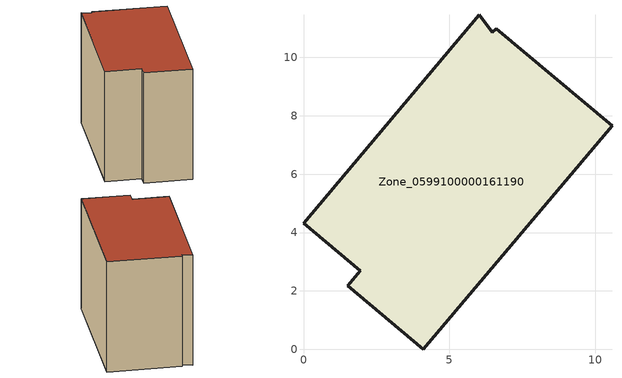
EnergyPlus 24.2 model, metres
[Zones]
Zone_0599100000161190
 floor ground (C_G): 1.51,2.18 1.94,2.69 0,4.32 6.03,11.46 6.47,10.86 6.59,10.99 10.57,7.66 4.11,0 z0
 wall outside (C_F): 1.94,2.69 1.51,2.18 4.11,0 10.57,7.66 6.59,10.99 6.47,10.86 6.03,11.46 0,4.32 1.94,2.69 z0:8.26
 roof outside (C_R): 6.03,11.46 0,4.32 1.94,2.69 1.51,2.18 4.11,0 10.57,7.66 6.59,10.99 6.47,10.86 z8.26
[BUILDING]
Pand.0599100000161190: North Axis=0; Terrain=City; Loads Convergence Tolerance Value=0.04; Temperature Convergence Tolerance Value=0.4; Solar Distribution=FullExterior; Maximum Number of Warmup Days=25; Minimum Number of Warmup Days=1
[Site:Location]
Rotterdam.The.Hague.AP_ZH_NLD Design_Conditions: Latitude=51.96; Longitude=4.45; Time Zone=1; Elevation=-4.5
[SITE:GROUNDTEMPERATURE:BUILDINGSURFACE]
18, 18, 18, 18, 18, 18, 18, 18, 18, 18, 18, 18
[MATERIAL] Thermal Absorptance=0.9; Solar Absorptance=0.7; Visible Absorptance=0.7
Name | Roughness | Thickness | Conductivity | Density | Specific Heat
G.TI.1946-1964 | MediumSmooth | 0.15 | 1 | 540 | 1210
F.TI.1946-1964 | Rough | 0.3 | 0.857143 | 1920 | 840
R.TI.1946-1964 | MediumRough | 0.2 | 0.277778 | 1500 | 1000
[CONSTRUCTION]
C_G: G.TI.1946-1964
C_F: F.TI.1946-1964
C_R: R.TI.1946-1964
[ZONE]
Zone_0599100000161190: Type=1; Multiplier=1; Ceiling Height=Autocalculate; Volume=Autocalculate; Floor Area=autocalculate; Part of Total Floor Area=Yes
[ZONEINFILTRATION:DESIGNFLOWRATE]
Infil_Zone_0599100000161190: Zone or ZoneList or Space or SpaceList=Zone_0599100000161190; Schedule=AlwaysOn; Design Flow Rate Calculation Method=Flow/Area; Flow Rate per Floor Area=0.003; Constant Term Coefficient=1; Temperature Term Coefficient=0; Velocity Term Coefficient=0; Velocity Squared Term Coefficient=0
[HVACTEMPLATE:ZONE:IDEALLOADSAIRSYSTEM]
Zone_0599100000161190: Maximum Heating Supply Air Temperature=50; Minimum Cooling Supply Air Temperature=13; Maximum Heating Supply Air Humidity Ratio=0.0156; Minimum Cooling Supply Air Humidity Ratio=0.0077; Heating Limit=NoLimit; Cooling Limit=NoLimit; Dehumidification Control Type=ConstantSensibleHeatRatio; Cooling Sensible Heat Ratio=0.7; Dehumidification Setpoint=60; Humidification Control Type=None; Humidification Setpoint=30; Outdoor Air Method=None; Outdoor Air Flow Rate per Person=0.00944; Outdoor Air Flow Rate per Zone Floor Area=0; Outdoor Air Flow Rate per Zone=0; Demand Controlled Ventilation Type=None; Outdoor Air Economizer Type=NoEconomizer; Heat Recovery Type=None; Sensible Heat Recovery Effectiveness=0.7; Latent Heat Recovery Effectiveness=0.65
[ZONECONTROL:THERMOSTAT]
ThermostatControl_Zone_0599100000161190: Zone or ZoneList=Zone_0599100000161190; Control Type Schedule=DualSetpointControlType; Control 1=Thermostat_Zone_0599100000161190; Temperature Difference Between Cutout And Setpoint=0
[THERMOSTATSETPOINT:DUALSETPOINT]
Thermostat_Zone_0599100000161190: Heating Setpoint Temperature Schedule=HeatingSetpoint_Zone_0599100000161190; Cooling Setpoint Temperature Schedule=CoolingSetpoint_Zone_0599100000161190
[SCHEDULE:COMPACT]
HeatingSetpoint_Zone_0599100000161190: Through: 12/31, For: AllDays, Until: 24:00, 21
CoolingSetpoint_Zone_0599100000161190: Through: 12/31, For: AllDays, Until: 24:00, 24
DualSetpointControlType: Through: 12/31, For: AllDays, Until: 24:00, 4
AlwaysOn: Through: 12/31, For: AllDays, Until: 24:00, 1
